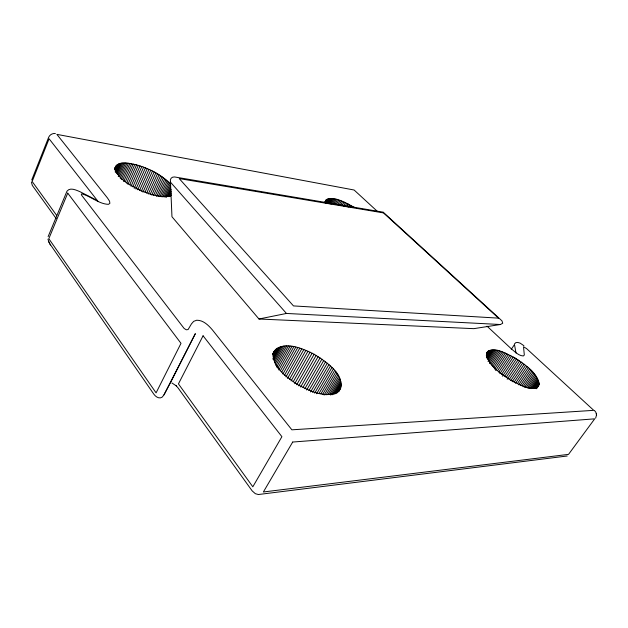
<?xml version="1.0" encoding="UTF-8"?>
<svg xmlns="http://www.w3.org/2000/svg" width="628" height="628" viewBox="0 0 628 628"><rect width="100%" height="100%" fill="white"/><g stroke="black" fill="none" stroke-linecap="round" stroke-linejoin="round"><path stroke-width="0.94" d="M338.861 391.44C347.786 375.403 325.492 361.438 314.149 354.255C302.492 348.485 281.054 338.688 272.733 353.925M164.081 197.082L170.172 183.863C161.231 174.333 148.946 168.508 136.559 164.866C130.184 163.586 117.373 159.685 115.175 168.563C117.938 179.247 129.564 184.546 138.45 189.468C148.475 193.667 160.116 198.848 171.036 195.237M539.083 384.32C537.128 371.894 524.451 364.476 514.866 357.905C507.4 354.632 493.388 344.654 486.629 353.211C487.611 365.943 501.136 373.527 510.611 380.191C517.794 383.316 533.439 394.243 539.083 384.32L536.328 388.285M383.276 212.264L500.555 319.542L502.007 320.924L502.714 323.263L500.406 324.511L473.834 328.656L258.971 319L171.962 216.746L170.384 179.718L171.216 178.132L172.629 177.19L174.529 176.947L383.111 212.162M596.545 414.904L595.634 418.193M31.73 179.993L48.631 137.359C49.706 134.769 52.571 133.097 55.358 133.552M48.128 236.63L66.976 191.171C70.093 187.058 76.035 190.088 79.819 191.619L95.589 199.657M114.477 169.097L115.631 166.42M114.477 169.379L116.015 165.808M114.437 169.591L115.214 167.802M114.971 168.822L116.518 165.25M115.191 169.207L117.122 164.756M115.136 170.541L117.836 164.324M115.191 171.939L118.653 163.947M115.725 172.496L119.563 163.633M116.353 173.116L120.576 163.39M117.075 173.799L121.675 163.202M117.883 174.545L122.868 163.084M118.26 176.523L124.14 163.029M119.61 176.507L125.482 163.044M120.246 178.36L126.903 163.115M121.337 179.365L128.387 163.256M122.876 179.537L129.925 163.453M123.685 181.563L131.519 163.72M125.325 181.861L133.16 164.041M126.613 183.109L134.839 164.426M127.924 184.412L136.559 164.866M129.666 184.883L138.301 165.36M131.032 186.296L140.068 165.91M132.798 186.869L141.85 166.506M134.188 188.384L143.639 167.158M135.962 189.059L145.429 167.857M274.13 351.382C270.393 366.587 287.263 377.656 298.198 384.909C310.106 391.009 328.004 400.209 339.85 389.776M137.736 189.782L147.211 168.594M139.502 190.543L148.985 169.379M141.245 191.352L150.744 170.196M142.956 192.192L152.471 171.052M145.044 192.184L154.174 171.939M146.693 193.094L155.846 172.857M148.302 194.028L157.463 173.799M150.265 194.107L159.041 174.765M151.764 195.088L160.564 175.746M153.617 195.214L162.024 176.743M155.399 195.339L163.421 177.755M156.71 196.368L164.748 178.776M158.35 196.509L166.004 179.796M159.904 196.666L167.174 180.825M161.388 196.807L168.265 181.845M162.778 196.949L169.27 182.858M165.29 197.2L170.581 185.731M166.396 197.302L170.471 188.471M167.809 196.493L171.083 189.421M168.72 196.54L171.177 191.234M169.521 196.564L171.161 193.016M170.212 196.548L171.036 194.774M163.994 394.824L195.347 333.641L170.824 381.957L163.994 394.824L162.212 397.116C159.151 399.306 155.54 396.668 153.766 394.078L49.871 243.876M324.77 202.2C330.65 192.537 347.951 204.508 355.04 207.656M324.911 202.255L326.277 199.712M324.88 202.773L326.701 199.39M325.39 202.506L327.212 199.123M325.532 203.127L327.8 198.911M326.144 203.072L328.468 198.746M326.89 202.962L329.205 198.644M327.706 202.899L330.022 198.589M328.593 202.899L330.909 198.597M329.543 202.954L331.859 198.652M330.093 203.919L332.871 198.77M331.16 204.076L333.939 198.935M332.746 203.433L335.062 199.147M333.452 204.547L336.231 199.421M335.132 204.014L337.448 199.735M336.388 204.375L338.704 200.104M337.676 204.783L339.991 200.52M338.994 205.246L341.31 200.984M340.8 204.893L342.653 201.486M342.166 205.442L344.018 202.035M343.54 206.023L345.4 202.624M344.929 206.651L346.789 203.252M346.789 206.455L348.179 203.912M348.179 207.154L349.576 204.602M350.031 207.028L350.966 205.332M272.748 354.074L274.703 350.463M273.031 353.917L275.402 349.623M272.913 354.867L276.226 348.862M272.913 355.895L277.168 348.187M273.023 357.002L278.22 347.598M272.78 359.043L279.382 347.103M273.588 359.459L280.653 346.687M274.02 360.817L282.019 346.373M274.538 362.262L283.479 346.146M275.15 363.793L285.034 346.004M275.841 365.41L286.658 345.965M276.61 367.113L288.362 346.012M277.914 368.055L290.136 346.146M278.801 369.931L291.973 346.373M280.441 370.653L293.857 346.687M281.886 371.878L295.796 347.088M282.89 374.037L297.774 347.574M284.413 375.426L299.784 348.148M285.952 376.902L301.817 348.799M287.506 378.449L303.866 349.529M289.547 379.226L305.93 350.338M291.109 380.921L307.995 351.217M293.15 381.848L310.059 352.159M294.689 383.684L312.116 353.179M296.699 384.744L314.149 354.255M298.677 385.859L316.159 355.385M300.616 387.036L318.129 356.578M303.01 387.421L320.068 357.811M304.863 388.701L321.96 359.098M306.66 390.027L323.797 360.425M308.89 390.545L325.571 361.791M310.562 391.943L327.282 363.188M312.658 392.524L328.923 364.609M314.667 393.136L330.485 366.053M316.598 393.756L331.953 367.513M319.205 393.097L333.342 368.989M320.947 393.764L334.63 370.465M322.596 394.431L335.823 371.949M324.134 395.091L336.898 373.425M326.058 394.91L337.872 374.892M327.879 394.714L338.735 376.345M329.582 394.494L339.473 377.773M330.673 395.083L340.093 379.179M332.141 394.8L340.588 380.552M333.484 394.478L340.957 381.895M334.7 394.109L341.2 383.182M335.799 393.685L341.302 384.43M336.765 393.214L341.279 385.623M337.668 392.563L341.122 386.762M338.853 391.158L340.831 387.837M325.94 200.081L325.445 201.494L325.767 203.315M486.551 353.132L487.626 351.499M486.543 353.509L488.152 351.06M486.629 353.949L488.772 350.699M486.276 355.275L489.487 350.4M486.543 355.856L490.287 350.181M486.37 357.324L491.175 350.031M486.802 358.046L492.148 349.953M487.32 358.839L493.192 349.953M487.909 359.703L494.307 350.024M488.027 361.445L495.5 350.165M489.283 361.642L496.748 350.377M489.526 363.526L498.059 350.659M490.892 363.863L499.425 351.013M491.771 365.072L500.838 351.429M492.69 366.344L502.298 351.916M493.647 367.678L503.789 352.465M494.636 369.076L505.32 353.077M495.649 370.536L506.875 353.752M511.263 349.364L514.481 344.56L516.012 353.038M497.753 370.457L508.452 354.475M498.797 372.027L510.046 355.26M499.857 373.644L511.647 356.092M501.45 374.524L513.257 356.971M502.502 376.243L514.866 357.905M504.622 376.408L516.459 358.871M506.192 377.412L518.045 359.875M507.196 379.249L519.607 360.919M509.253 379.524L521.154 361.995M510.745 380.623L522.661 363.094M512.197 381.753L524.137 364.216M514.151 382.099L525.573 365.363M515.517 383.261L526.955 366.517M517.378 383.637L528.289 367.686M518.634 384.823L529.569 368.864M520.376 385.207L530.786 370.041M522.049 385.6L531.932 371.211M523.108 386.777L533.007 372.38M524.639 387.146L534.012 373.542M526.091 387.5L534.938 374.681M527.465 387.829L535.778 375.803M528.76 388.135L536.524 376.902M529.961 388.418L537.191 377.97M531.068 388.661L537.756 379.006M532.646 388.065L538.227 380.011M533.674 388.065L538.604 380.968M534.491 388.198L538.879 381.887M535.205 388.285L539.052 382.75M535.817 388.316L539.114 383.567M536.241 388.763L537.348 387.17M537.285 387.405L538.942 385.019M537.042 388.041L538.698 385.655M514.505 343.854L515.831 342.653L517.778 342.425L520.165 343.155L523.917 345.706M258.971 319L286.462 313.451L500.406 324.511M567.233 455.991L258.351 494.526L255.313 493.671L252.166 490.884L178.117 388.002L176.052 385.568L176.35 385.898L171.876 382.947M377.169 211.212L354.114 190.017L56.873 134.368L107.514 198.032L109.562 201.203L109.876 203.362L108.416 204.343C98.533 203.951 90.911 196.148 81.656 193.817L81.302 194.633L81.813 195.473L184.122 328.452L186.281 329.786L188.086 329.567L191.454 323.883L193.691 321.34L196.713 320.225C203.284 320.147 208.347 325.178 212.335 329.826L291.871 429.819L593.743 410.343L526.562 348.579L523.509 346.75L524.325 355.032L523.297 355.982C518.453 355.723 514.905 351.68 511.341 348.846L487.03 326.175M594.402 410.445L595.878 412.274L596.6 415.485M170.172 181.83L286.462 313.451M98.023 201.384L49.086 138.772L32.146 181.484L56.606 215.333M56.135 218.52L32.318 185.417L31.4 182.089M47.948 239.197L49.165 242.557M48.529 241.38L50.475 244.999M596.412 413.546L596.459 414.017M67.738 193.134L48.811 238.687L156.089 392.861L180.997 343.335L67.738 193.134M203.072 335.799L178.446 383.896L252.825 486.802L281.909 436.68L203.072 335.799M292.695 442.041L263.368 491.983L568.536 454.366L594.708 418.837L292.695 442.041M498.483 318.137L293.488 305.914L179.208 178.58L383.504 212.916L498.483 318.137"/></g></svg>
